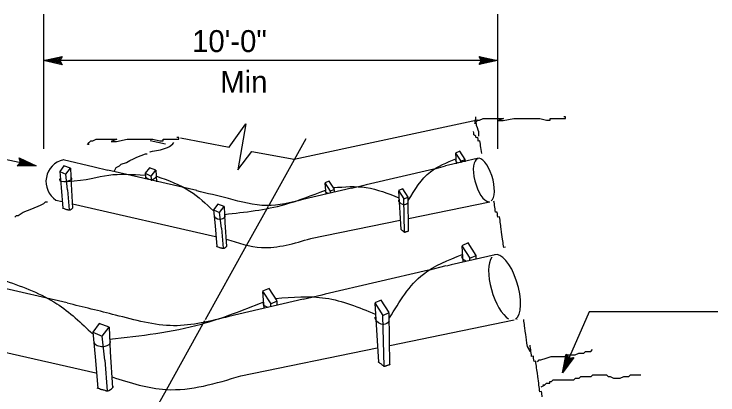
# Model space of a CAD drawing. Extents: x -894 to 866, y -476 to 714.
# Drawn here: x -391.5 to -166.9, y 24.9 to 146.4 of the extents above; entities that cross this region are included whole.
import ezdxf

# ---------------------------------------------------------------- set-up
doc = ezdxf.new("R2010")
doc.units = 0
for name, color, linetype in [('57 Undefined', 7, 'Continuous'), ('60 Nongeo Data', 7, 'Continuous'), ('63 Seal and Sig', 7, 'Continuous')]:
    doc.layers.add(name, color=color, linetype=linetype)

msp = doc.modelspace()

# ---------------------------------------------------------------- linework, layer by layer
at = {"layer": '57 Undefined'}
for p, q in [((-382.0156, 131.6121), (-376.1049, 132.8975)), ((-380.6467, 131.6101), (-376.3376, 132.5452)), ((-376.1049, 132.8975), (-376.8975, 131.5916)), ((-376.1049, 132.8975), (-376.1049, 132.8975)), ((-242.2914, 131.6058), (-243.0788, 132.9247)), ((-243.0788, 132.9247), (-243.0788, 132.9247)), ((-243.0788, 132.9247), (-237.1737, 131.6042)), ((-242.8658, 132.5743), (-238.5316, 131.6054)), ((-237.1737, 131.6042), (-382.0156, 131.6121)), ((-376.1156, 130.2696), (-382.0156, 131.6121)), ((-382.0156, 131.6121), (-382.0156, 131.6121)), ((-376.327, 130.6207), (-380.6573, 131.6062)), ((-379.2963, 131.5995), (-376.5132, 132.2046)), ((-376.5557, 130.9755), (-379.2963, 131.5995)), ((-377.9368, 131.5928), (-376.7459, 131.8515)), ((-376.7278, 131.3176), (-377.9368, 131.5928)), ((-376.8975, 131.5916), (-376.1156, 130.2696)), ((-376.1156, 130.2696), (-376.1156, 130.2696)), ((-243.0796, 130.2971), (-242.2914, 131.6058)), ((-237.1737, 131.6042), (-243.0796, 130.2971)), ((-243.0796, 130.2971), (-243.0796, 130.2971)), ((-238.5426, 131.6011), (-242.8481, 130.6503)), ((-239.893, 131.6074), (-242.6737, 130.9916)), ((-242.6355, 132.2207), (-239.893, 131.6074)), ((-242.4623, 131.879), (-241.2525, 131.6085)), ((-241.2525, 131.6085), (-242.4422, 131.3452)), ((-237.1737, 131.6042), (-237.1737, 131.6042)), ((-389.8533, 100.5275), (-389.8533, 100.5275)), ((-390.4203, 97.9614), (-390.4203, 97.9614)), ((-384.3715, 97.9657), (-384.3715, 97.9657)), ((-216.495, 31.9532), (-215.3175, 37.8863)), ((-212.9116, 36.8292), (-216.495, 31.9532)), ((-213.3179, 36.7749), (-215.9482, 33.1965)), ((-215.9474, 33.208), (-215.0868, 37.5327)), ((-215.399, 34.4422), (-214.8446, 37.2355)), ((-213.7344, 36.7068), (-215.399, 34.4422)), ((-215.3175, 37.8863), (-215.3175, 37.8863)), ((-215.3175, 37.8863), (-214.4356, 36.639)), ((-214.8509, 35.6863), (-214.6135, 36.8816)), ((-214.1167, 36.6851), (-214.8509, 35.6863)), ((-214.4356, 36.639), (-212.9116, 36.8292)), ((-212.9116, 36.8292), (-212.9116, 36.8292)), ((-216.495, 31.9532), (-216.495, 31.9532))]:
    msp.add_line(p, q, dxfattribs=at)
msp.add_lwpolyline([(-389.8533, 100.5275), (-384.3715, 97.9657), (-390.4207, 97.961), (-390.14, 98.2566), (-385.7093, 98.2578), (-389.725, 100.1413), (-389.5966, 99.7555), (-387.0262, 98.5543), (-389.86, 98.5523), (-389.5793, 98.8476), (-388.3537, 98.8488), (-389.4683, 99.3696), (-389.3691, 99.0696), (-390.4207, 97.961), (-389.3691, 99.0696)], close=True, dxfattribs=at)
at = {"layer": '60 Nongeo Data'}
for p, q in [((-309.9716, 85.6701), (-298.2543, 106.7621)), ((-330.3983, 48.9), (-317.2743, 72.5248)), ((-362.7463, -9.3294), (-342.8511, 26.4847))]:
    msp.add_line(p, q, dxfattribs=at)
msp.add_lwpolyline([(-322.8271, 103.9925), (-317.5432, 111.383), (-320.0243, 96.7279), (-315.5708, 102.6216)], dxfattribs=at)
at = {"layer": '63 Seal and Sig'}
for p, q in [((-382.0285, 146.4483), (-382.0309, 103.4795)), ((-237.1729, 146.4404), (-237.1753, 103.472)), ((-465.6992, 115.9334), (-384.3715, 97.9657)), ((-365.8731, 97.622), (-375.7927, 99.9578)), ((-373.4935, 97.2578), (-373.2723, 92.1078)), ((-365.9502, 97.6401), (-361.5325, 96.6492)), ((-333.1865, 90.0909), (-361.5597, 96.6062)), ((-346.207, 96.6523), (-346.0456, 92.9015)), ((-257.5233, 96.9523), (-253.8182, 97.9566)), ((-252.8402, 98.2098), (-253.8182, 97.9566)), ((-374.3833, 90.3004), (-373.9026, 83.937)), ((-283.7583, 90.8555), (-279.8394, 91.7893)), ((-279.1638, 91.9232), (-279.8528, 91.7315)), ((-378.0841, 87.076), (-376.1396, 86.6319)), ((-372.8581, 85.8823), (-327.196, 75.4516)), ((-265.6252, 81.2059), (-239.6068, 86.5389)), ((-324.3775, 85.0283), (-324.1562, 79.8783)), ((-317.2743, 72.5248), (-310.2496, 85.1697)), ((-296.8271, 74.8102), (-268.3, 80.6575)), ((-325.2669, 78.0712), (-324.7865, 71.7075)), ((-259.2095, 64.7004), (-253.5623, 66.2307)), ((-251.9804, 66.3803), (-253.4709, 65.9945)), ((-374.5321, 54.2426), (-417.7773, 64.1728)), ((-299.1956, 55.4075), (-293.2228, 56.8311)), ((-292.1925, 57.0351), (-293.2433, 56.7429)), ((-207.9431, 51.3713), (-216.495, 31.9532)), ((-166.8869, 51.3693), (-207.9431, 51.3713)), ((-434.9981, 47.8276), (-365.4018, 31.9296)), ((-342.8511, 26.4847), (-330.5464, 48.6339)), ((-271.5583, 40.7001), (-231.9017, 48.8288)), ((-231.0403, 49.0056), (-230.9088, 49.0323)), ((-361.1054, 46.5264), (-360.7684, 38.6768)), ((-319.1145, 30.952), (-275.6347, 39.8646)), ((-362.4613, 35.9225), (-361.729, 26.2233))]:
    msp.add_line(p, q, dxfattribs=at)
for points in [[(-315.5708, 102.6216), (-302.1098, 100.0779), (-243.645, 112.6416)], [(-244.0332, 111.4893), (-244.5816, 111.4893), (-244.0332, 112.0369), (-243.4843, 112.5854), (-242.9355, 112.585), (-241.8379, 113.133), (-240.7406, 113.1334), (-240.1918, 113.1334), (-239.0946, 113.1334), (-237.9966, 113.133), (-237.4477, 113.1334), (-236.8993, 113.133), (-235.8017, 113.1334), (-235.2529, 113.133), (-237.0375, 112.4452), (-235.3914, 112.4452), (-231.96, 113.1334), (-231.4115, 113.133), (-230.8627, 113.1334), (-230.3139, 113.1334), (-229.7651, 113.1334), (-229.2167, 113.1334), (-228.6678, 113.1334), (-228.119, 113.1334), (-227.5702, 113.1334), (-226.4726, 113.1334), (-225.3753, 113.1334), (-224.2773, 113.1334), (-223.7289, 113.133), (-221.534, 112.5854), (-220.436, 112.5854), (-220.4364, 113.133), (-219.3387, 113.1334), (-218.7899, 113.133), (-218.2411, 113.1334), (-217.6923, 113.1334), (-217.1434, 113.1334), (-216.595, 113.133), (-216.0462, 113.1334), (-216.0462, 113.1334), (-215.4974, 113.133), (-215.497, 113.6814), (-216.0462, 113.681)], [(-243.193, 107.4562), (-243.193, 108.8609), (-243.3339, 109.4232), (-243.6154, 110.1251), (-243.8969, 110.8279), (-243.8969, 111.1086), (-243.8969, 111.3897), (-244.0371, 111.8109), (-244.319, 111.9515), (-244.319, 112.092), (-244.319, 112.2326), (-244.319, 112.3728), (-244.319, 112.5137), (-244.178, 112.7944), (-244.178, 112.935), (-244.178, 113.0755), (-244.178, 113.2161), (-244.178, 113.3562), (-244.178, 113.4968), (-244.178, 113.5936)], [(-242.2635, 101.9086), (-242.5198, 103.8236), (-242.5926, 104.3665), (-242.6647, 104.9094), (-242.7379, 105.4527), (-242.8107, 105.996), (-243.3544, 105.9232), (-243.4269, 106.4665), (-243.4997, 107.0094), (-244.0434, 106.9365), (-244.1162, 107.4798), (-244.7324, 107.9499), (-244.8056, 108.4932), (-244.8647, 108.9381)], [(-367.4581, 104.8617), (-368.0069, 104.8617), (-367.4581, 105.409), (-366.9093, 105.9578), (-366.3609, 105.957), (-365.2632, 106.505), (-364.166, 106.5054), (-363.6172, 106.5054), (-362.5195, 106.5054), (-361.4219, 106.505), (-360.8731, 106.5054), (-360.3243, 106.505), (-359.227, 106.5054), (-358.6782, 106.505), (-360.4628, 105.8176), (-358.8164, 105.8176), (-355.3853, 106.5054), (-354.8369, 106.505), (-354.2881, 106.5054), (-353.7392, 106.5054), (-353.1904, 106.5054), (-352.6416, 106.5054), (-352.0932, 106.5054), (-351.5444, 106.5054), (-350.9955, 106.5054), (-349.8975, 106.5054), (-348.8007, 106.5054), (-347.703, 106.5054), (-347.1542, 106.505), (-344.9589, 105.9578), (-343.8613, 105.9578), (-343.8617, 106.505), (-342.7637, 106.5054), (-342.2152, 106.505), (-341.6664, 106.5054), (-341.1176, 106.5054), (-340.5692, 106.5054), (-340.0204, 106.505), (-339.4715, 106.5054), (-339.4715, 106.5054), (-338.9227, 106.505), (-338.9223, 107.0535), (-339.4715, 107.0531)], [(-348.057, 106.1153), (-343.1621, 105.0066)], [(-338.3558, 106.9271), (-322.8271, 103.9925)], [(-348.0424, 102.4838), (-348.0999, 102.4838), (-348.0424, 102.4838), (-347.2979, 102.6554), (-346.6109, 102.77), (-344.7778, 103.1129), (-342.4865, 103.8566), (-341.9141, 104.1425), (-341.4554, 104.4854), (-340.8251, 105.057), (-340.5133, 105.4031)], [(-359.4376, 96.3625), (-358.8888, 97.4582), (-357.7908, 98.0062), (-357.2424, 98.5543), (-355.5959, 99.1019), (-354.4987, 99.6507), (-353.401, 100.198), (-352.3038, 100.7464), (-349.5597, 101.8421), (-349.0109, 101.8421), (-349.0038, 101.846)], [(-250.589, 101.9944), (-250.3721, 98.6141)], [(-243.6631, 100.3429), (-252.8402, 98.2098)], [(-248.8548, 98.9669), (-248.8639, 99.4035)], [(-247.5434, 99.272), (-247.5513, 100.0078)], [(-257.5233, 96.9523), (-279.1638, 91.9232)], [(-376.903, 96.2216), (-376.4581, 91.0405)], [(-374.4073, 90.3094), (-374.3833, 90.3004), (-374.9762, 95.3334)], [(-349.6164, 95.6165), (-349.4534, 93.7153)], [(-347.5152, 93.2523), (-347.6892, 94.7283)], [(-373.2723, 92.1078), (-372.7908, 84.5319)], [(-292.2653, 92.474), (-292.0378, 88.9311)], [(-376.4581, 91.0405), (-375.8656, 84.4736)], [(-283.7583, 90.8555), (-299.322, 87.2382)], [(-290.5276, 89.2822), (-290.5401, 89.883)], [(-289.2173, 89.5862), (-289.2272, 90.4874)], [(-268.7929, 90.0106), (-268.0032, 77.7098)], [(-265.6402, 77.1366), (-265.7552, 88.024)], [(-391.2427, 81.5901), (-390.7171, 82.1153), (-390.1683, 82.1153), (-388.5218, 83.211), (-385.7781, 84.3071), (-383.0345, 85.4027), (-381.9368, 85.9508), (-381.388, 86.4988), (-380.814, 86.4988)], [(-266.8422, 76.7579), (-267.0681, 87.42)], [(-234.6962, 71.989), (-235.2403, 71.9161), (-235.3135, 72.4591), (-235.3855, 73.0024), (-235.458, 73.5457), (-235.5308, 74.0886), (-235.6033, 74.6319), (-235.8938, 76.8043), (-236.0395, 77.8905), (-236.1119, 78.4338), (-236.1847, 78.9772), (-236.2572, 79.5197), (-236.33, 80.0634), (-236.4025, 80.6063), (-236.4753, 81.1496), (-236.5477, 81.6925), (-237.0918, 81.6201), (-237.1643, 82.163), (-237.2371, 82.7063), (-237.3095, 83.2492), (-237.8536, 83.1767), (-237.9265, 83.7193), (-237.9989, 84.2626), (-238.0714, 84.8059), (-238.1442, 85.3492), (-238.2166, 85.8925), (-238.2895, 86.435), (-238.3332, 86.7606)], [(-376.0522, 84.535), (-375.8888, 84.4803), (-375.5081, 84.372), (-375.2904, 84.263), (-375.236, 84.263), (-375.0727, 84.209), (-374.9097, 84.1547), (-374.7463, 84.1), (-374.5833, 84.1), (-374.4199, 84.0456), (-374.3112, 83.9917), (-374.1479, 83.9917), (-374.0935, 83.937), (-374.0392, 83.937), (-373.8219, 83.937), (-373.7671, 83.8827), (-373.7128, 83.937), (-373.5494, 83.9917), (-373.2132, 84.1563)], [(-373.2231, 84.1547), (-373.0053, 84.3173), (-372.8423, 84.4803), (-372.788, 84.535), (-372.7337, 84.589), (-372.679, 84.7519), (-372.6246, 84.7519), (-372.6246, 84.7519), (-372.679, 84.7519)], [(-327.7869, 83.9921), (-327.342, 78.811)], [(-325.2913, 78.0799), (-325.2669, 78.0712), (-325.8598, 83.1039)], [(-327.342, 78.811), (-326.7491, 72.2441)], [(-324.1562, 79.8783), (-323.6747, 72.302)], [(-265.6111, 77.1622), (-265.6292, 77.1531), (-265.6563, 77.135), (-265.7292, 77.1079), (-265.7835, 77.0894), (-265.8741, 77.0531), (-265.9465, 77.0264), (-266.128, 76.9811), (-266.2185, 76.963), (-266.3095, 76.9268), (-266.3363, 76.9177), (-266.391, 76.8901), (-266.4272, 76.8815), (-266.4634, 76.8634), (-266.4906, 76.8634), (-266.5268, 76.8453), (-266.554, 76.8362), (-266.5902, 76.8181), (-266.6174, 76.8), (-266.654, 76.7909), (-266.663, 76.7819), (-266.7083, 76.7728), (-266.7264, 76.7638), (-266.7536, 76.7638), (-266.7717, 76.7547), (-266.7989, 76.7547), (-266.8079, 76.7547), (-266.826, 76.7547), (-266.8351, 76.7457), (-266.8441, 76.7457), (-266.8622, 76.7457), (-266.8622, 76.7547), (-266.8717, 76.7728), (-266.8804, 76.7909), (-266.9166, 76.8272), (-266.9894, 76.8901), (-267.08, 76.972), (-267.1796, 77.0531), (-267.2886, 77.135), (-267.3792, 77.2161), (-267.4788, 77.298), (-267.6241, 77.3886), (-267.7327, 77.461), (-267.8142, 77.5331), (-267.878, 77.5964), (-267.9414, 77.6421), (-267.9867, 77.6964), (-268.0319, 77.7323), (-268.05, 77.7413), (-268.0591, 77.7413), (-268.0591, 77.7504), (-268.0685, 77.7504)], [(-326.9357, 72.3051), (-326.7724, 72.2508), (-326.392, 72.1421), (-326.1743, 72.0335), (-326.1196, 72.0335), (-325.9566, 71.9791), (-325.7936, 71.9248), (-325.6298, 71.8705), (-325.4669, 71.8705), (-325.3039, 71.8161), (-325.1952, 71.7618), (-325.0314, 71.7618), (-324.9771, 71.7075), (-324.9228, 71.7075), (-324.7054, 71.7075), (-324.6511, 71.6531), (-324.5968, 71.7075), (-324.4334, 71.7618), (-324.0968, 71.9272)], [(-324.107, 71.9248), (-323.8893, 72.0878), (-323.7259, 72.2508), (-323.6716, 72.3051), (-323.6172, 72.3594), (-323.5629, 72.5224), (-323.5086, 72.5224), (-323.5086, 72.5224), (-323.5629, 72.5224)], [(-248.6406, 72.385), (-248.3099, 67.2335)], [(-237.993, 69.6315), (-251.9804, 66.3803)], [(-245.9969, 67.7709), (-246.0111, 68.4362)], [(-243.9981, 68.2358), (-244.0099, 69.3571)], [(-259.2095, 64.7004), (-292.1925, 57.0351)], [(-312.1614, 57.8744), (-311.8149, 52.4744)], [(-299.1956, 55.4075), (-322.9169, 49.8945)], [(-309.5126, 53.0099), (-309.5322, 53.9256)], [(-307.5165, 53.4737), (-307.5311, 54.8465)], [(-276.3866, 54.1201), (-275.1827, 35.3713)], [(-273.4126, 33.9209), (-273.7567, 50.1713)], [(-271.5807, 34.4981), (-271.7559, 51.0922)], [(-226.9289, 38.7505), (-227.0017, 39.2942), (-227.6907, 40.3071), (-227.8359, 41.3938), (-227.9812, 42.4804), (-228.1993, 44.1095), (-228.3446, 45.1957), (-228.4899, 46.2819), (-228.5627, 46.8252), (-228.6352, 47.3682), (-228.7804, 48.4544), (-228.8533, 48.9977)], [(-366.3022, 44.9469), (-365.6243, 37.0501)], [(-362.4983, 35.9355), (-362.4613, 35.9225), (-363.3648, 43.5934)], [(-222.9423, 24.308), (-223.0879, 25.3942), (-223.1604, 25.9375), (-223.7041, 25.8643), (-223.7773, 26.4076), (-223.8493, 26.9509), (-223.9218, 27.4942), (-223.9946, 28.0367), (-224.0674, 28.58), (-224.3576, 30.7524), (-224.5033, 31.8387), (-224.5757, 32.382), (-224.6485, 32.9253), (-224.7214, 33.4678), (-224.7938, 34.0115), (-224.8667, 34.5544), (-224.9391, 35.0977), (-225.0115, 35.6406), (-225.5556, 35.5682), (-225.6281, 36.1111), (-225.7009, 36.6544), (-225.7737, 37.1973), (-226.3174, 37.1249), (-226.3903, 37.6678), (-226.4627, 38.2111), (-226.5352, 38.754), (-226.608, 39.2973), (-226.6808, 39.8406), (-226.7533, 40.3835), (-226.797, 40.7087)], [(-360.7684, 38.6768), (-360.0345, 27.1296)], [(-224.4804, 35.4835), (-223.9316, 36.0312), (-223.3824, 36.0316), (-221.7367, 36.5796), (-220.0899, 37.1272), (-219.5415, 37.1276), (-218.9927, 37.1276), (-218.4438, 37.1276), (-217.3466, 37.1276), (-216.7974, 37.1276), (-215.7001, 37.1272), (-215.1513, 37.6753), (-214.0537, 37.6753), (-213.5049, 37.6753), (-212.4076, 37.6753), (-211.31, 38.2233), (-209.6635, 38.2233), (-209.1147, 38.7713), (-208.5659, 38.7713), (-208.0175, 38.7713), (-207.4687, 38.7713), (-207.4687, 38.7713), (-206.9198, 39.3194)], [(-365.6243, 37.0501), (-364.7207, 27.041)], [(-271.5363, 34.5367), (-271.5638, 34.5233), (-271.6055, 34.4953), (-271.7162, 34.454), (-271.7992, 34.4265), (-271.937, 34.3713), (-272.0477, 34.33), (-272.324, 34.2611), (-272.4622, 34.2335), (-272.6008, 34.178), (-272.6422, 34.1642), (-272.7248, 34.1229), (-272.7803, 34.1091), (-272.8355, 34.0816), (-272.8768, 34.0816), (-272.9323, 34.054), (-272.9736, 34.0402), (-273.0288, 34.0127), (-273.0705, 33.9847), (-273.1256, 33.9713), (-273.1394, 33.9572), (-273.2087, 33.9434), (-273.2362, 33.9296), (-273.278, 33.9296), (-273.3055, 33.9158), (-273.3469, 33.9158), (-273.3607, 33.9158), (-273.3882, 33.9158), (-273.402, 33.902), (-273.4158, 33.902), (-273.4433, 33.902), (-273.4433, 33.9158), (-273.4575, 33.9434), (-273.4709, 33.9713), (-273.5264, 34.0265), (-273.637, 34.1229), (-273.7752, 34.2469), (-273.9272, 34.3713), (-274.0929, 34.4953), (-274.2311, 34.6194), (-274.3831, 34.7438), (-274.6044, 34.8816), (-274.7701, 34.9922), (-274.8945, 35.1024), (-274.9914, 35.1989), (-275.0882, 35.2682), (-275.1571, 35.3509), (-275.226, 35.406), (-275.2536, 35.4198), (-275.2677, 35.4198), (-275.2677, 35.4335), (-275.2815, 35.4335)], [(-223.271, 27.4784), (-222.1734, 28.0265), (-222.7222, 28.0265), (-222.1734, 28.0265), (-221.6245, 28.5745), (-221.0757, 28.5745), (-220.5269, 28.5745), (-220.5269, 29.1225), (-219.9781, 29.1225), (-219.4293, 29.6702), (-218.8808, 29.6702), (-217.7832, 29.6702), (-216.1371, 29.6702), (-215.5883, 29.6702), (-215.0395, 29.6702), (-213.9419, 29.6702), (-213.3931, 29.6702), (-212.8442, 29.6702), (-212.2954, 30.2182), (-211.7466, 30.2182), (-211.1978, 30.2182), (-210.6494, 30.7662), (-209.5517, 30.7662), (-208.4545, 30.7662), (-207.3565, 30.7662), (-206.8076, 31.3143), (-205.7104, 31.3143), (-205.1616, 31.3143), (-204.0639, 31.3143), (-202.9667, 31.3143), (-202.4179, 31.3143), (-201.8687, 30.7662), (-201.3199, 30.7662), (-200.2226, 30.2182), (-199.6738, 30.2182), (-199.1254, 30.2182), (-198.0277, 30.2182), (-196.9301, 30.7662), (-196.3813, 30.7662), (-195.2836, 30.7662), (-194.7348, 31.3143), (-194.186, 31.3143), (-193.6376, 31.3143), (-192.54, 31.3143), (-191.9915, 31.3143), (-191.4427, 31.3143), (-191.4427, 31.3143)], [(-365.005, 27.1343), (-364.7561, 27.0513), (-364.1758, 26.8859), (-363.8439, 26.7202), (-363.7613, 26.7202), (-363.5124, 26.6375), (-363.2636, 26.5544), (-363.0148, 26.4717), (-362.766, 26.4717), (-362.5172, 26.3887), (-362.3518, 26.306), (-362.1026, 26.306), (-362.0199, 26.2233), (-361.9369, 26.2233), (-361.6054, 26.2233), (-361.5223, 26.1406), (-361.4396, 26.2233), (-361.1908, 26.306), (-360.6778, 26.5576)], [(-360.6932, 26.5544), (-360.3613, 26.8028), (-360.1128, 27.0513), (-360.0298, 27.1343), (-359.9467, 27.2166), (-359.864, 27.465), (-359.781, 27.465), (-359.781, 27.465), (-359.864, 27.465)]]:
    msp.add_lwpolyline(points, dxfattribs=at)
for points in [[(-250.582, 102.0799), (-248.8784, 99.4401), (-247.5442, 100.0326), (-249.23, 102.6519)], [(-376.903, 96.2216), (-374.9762, 95.3334), (-373.4935, 97.2578), (-375.5691, 97.998)], [(-349.6164, 95.6165), (-347.6892, 94.7283), (-346.207, 96.6523), (-348.2822, 97.3925)], [(-292.2583, 92.5594), (-290.5543, 89.92), (-289.2201, 90.5122), (-290.9063, 93.1315)], [(-268.7863, 90.0964), (-267.0823, 87.4567), (-265.7481, 88.0488), (-267.4339, 90.6681)], [(-327.7869, 83.9921), (-325.8598, 83.1039), (-324.3775, 85.0283), (-326.4527, 85.7685)], [(-248.63, 72.5157), (-246.0332, 68.4921), (-243.9993, 69.3949), (-246.569, 73.3874)], [(-312.1507, 58.0051), (-309.5539, 53.9815), (-307.5204, 54.8843), (-310.0901, 58.8768)], [(-276.3756, 54.2508), (-273.7788, 50.2272), (-271.7449, 51.1296), (-274.315, 55.1225)], [(-366.3022, 44.9469), (-363.3648, 43.5934), (-361.1054, 46.5264), (-364.2687, 47.6544)]]:
    msp.add_lwpolyline(points, close=True, dxfattribs=at)
msp.add_arc((-374.1624, 93.0064), 7.1101, 102.708647, 236.522608, dxfattribs=at)
for centre, major_axis, start_param, end_param in [((-241.6039, 93.3586), (-1.9971, 6.8195), 6.239786, 9.27396741), ((-241.5379, 93.5696), (-1.9971, 6.8195), 3.24529032, 6.33196595), ((-234.9457, 59.2229), (-3.0439, 10.394), 3.24529032, 6.33196595), ((-234.9457, 59.2229), (-3.0439, 10.394), 0.29528159, 2.75411569)]:
    msp.add_ellipse(centre, major_axis=major_axis, ratio=0.39273642, start_param=start_param, end_param=end_param, dxfattribs=at)
for points in [[(-265.678, 86.9476), (-258.5945, 96.1244), (-250.4576, 100.2161)], [(-250.5158, 99.9822), (-250.5745, 99.6897), (-249.7548, 98.9303)], [(-376.79, 93.9626), (-376.9656, 93.6118), (-374.6825, 93.0271), (-361.218, 95.0728), (-349.6266, 95.0728)], [(-346.1141, 94.4885), (-347.4605, 93.4948), (-349.568, 94.2547)], [(-345.9971, 94.7224), (-335.3424, 89.9295), (-327.8491, 83.6169)], [(-374.5069, 93.0854), (-373.0431, 94.0208), (-373.2774, 94.196)], [(-299.322, 87.2382), (-310.8814, 85.3157), (-323.0338, 87.5342), (-333.1865, 90.0256)], [(-324.2783, 82.5059), (-305.0763, 85.6622), (-292.139, 90.2799)], [(-292.1972, 90.046), (-292.139, 89.8122), (-291.2606, 89.2279)], [(-289.563, 91.0393), (-279.0843, 91.098), (-268.7225, 87.7661)], [(-265.678, 86.1882), (-266.9075, 85.6039), (-268.6638, 86.7141), (-268.7225, 87.1232)], [(-324.2196, 82.1559), (-324.1613, 81.922), (-325.2735, 80.9866), (-327.4397, 81.6882), (-327.5566, 82.0972)], [(-323.7377, 74.5811), (-312.4818, 71.9547), (-296.8023, 74.8146)], [(-271.6386, 49.452), (-260.8422, 63.4386), (-248.4398, 69.6744)], [(-248.5288, 69.3181), (-248.6182, 68.8728), (-247.369, 67.7146)], [(-394.0577, 61.3012), (-377.8179, 53.9965), (-366.3971, 44.3753)], [(-308.0433, 55.6882), (-292.0716, 55.7772), (-276.2788, 50.6993)], [(-322.9169, 49.8945), (-340.5353, 46.9642), (-359.0573, 50.3453), (-374.5321, 54.1429)], [(-360.9542, 42.6819), (-331.6881, 47.4926), (-311.9688, 54.5303)], [(-312.0582, 54.1741), (-311.9688, 53.8178), (-310.6307, 52.9268)], [(-271.6386, 48.2941), (-273.5126, 47.4032), (-276.189, 49.0957), (-276.2788, 49.7193)], [(-360.8652, 42.1481), (-360.7762, 41.7918), (-362.4715, 40.3662), (-365.7727, 41.4351), (-365.951, 42.0587)], [(-360.1306, 30.6028), (-342.9743, 26.6001), (-319.0771, 30.9587)]]:
    msp.add_spline(points, degree=3, dxfattribs=at)

# ---------------------------------------------------------------- texts
at = {"layer": '57 Undefined'}
for s, p in [('10\'-0"', (-334.6645, 134.3209)), ('Min', (-325.6949, 121.3209))]:
    msp.add_text(s, height=7, dxfattribs=at).set_placement(p)

doc.saveas('drawing.dxf')
